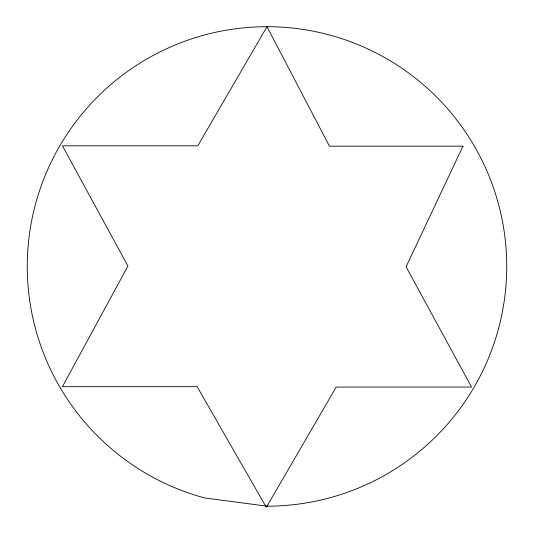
<?xml version="1.0" encoding="UTF-8"?>
<svg xmlns="http://www.w3.org/2000/svg" width="534" height="534" viewBox="0 0 534 534"><rect width="100%" height="100%" fill="white"/><g stroke="black" fill="none" stroke-linecap="round" stroke-linejoin="round"><path stroke-width="0.8" d="M462.945 146.189L406.067 266.813L471.562 387.057L336.206 387.057L266.339 507.3L197.139 386.676L62.438 386.676L127.933 266.052L62.438 145.809L197.794 145.809L267 26.7L329.445 146.189L462.945 146.189M267 506.165L204.949 498.002A239.733 239.733 0 0 1 83.351 112.334A239.733 239.733 0 0 1 484.271 165.119A239.733 239.733 0 0 1 267 506.165"/></g></svg>
